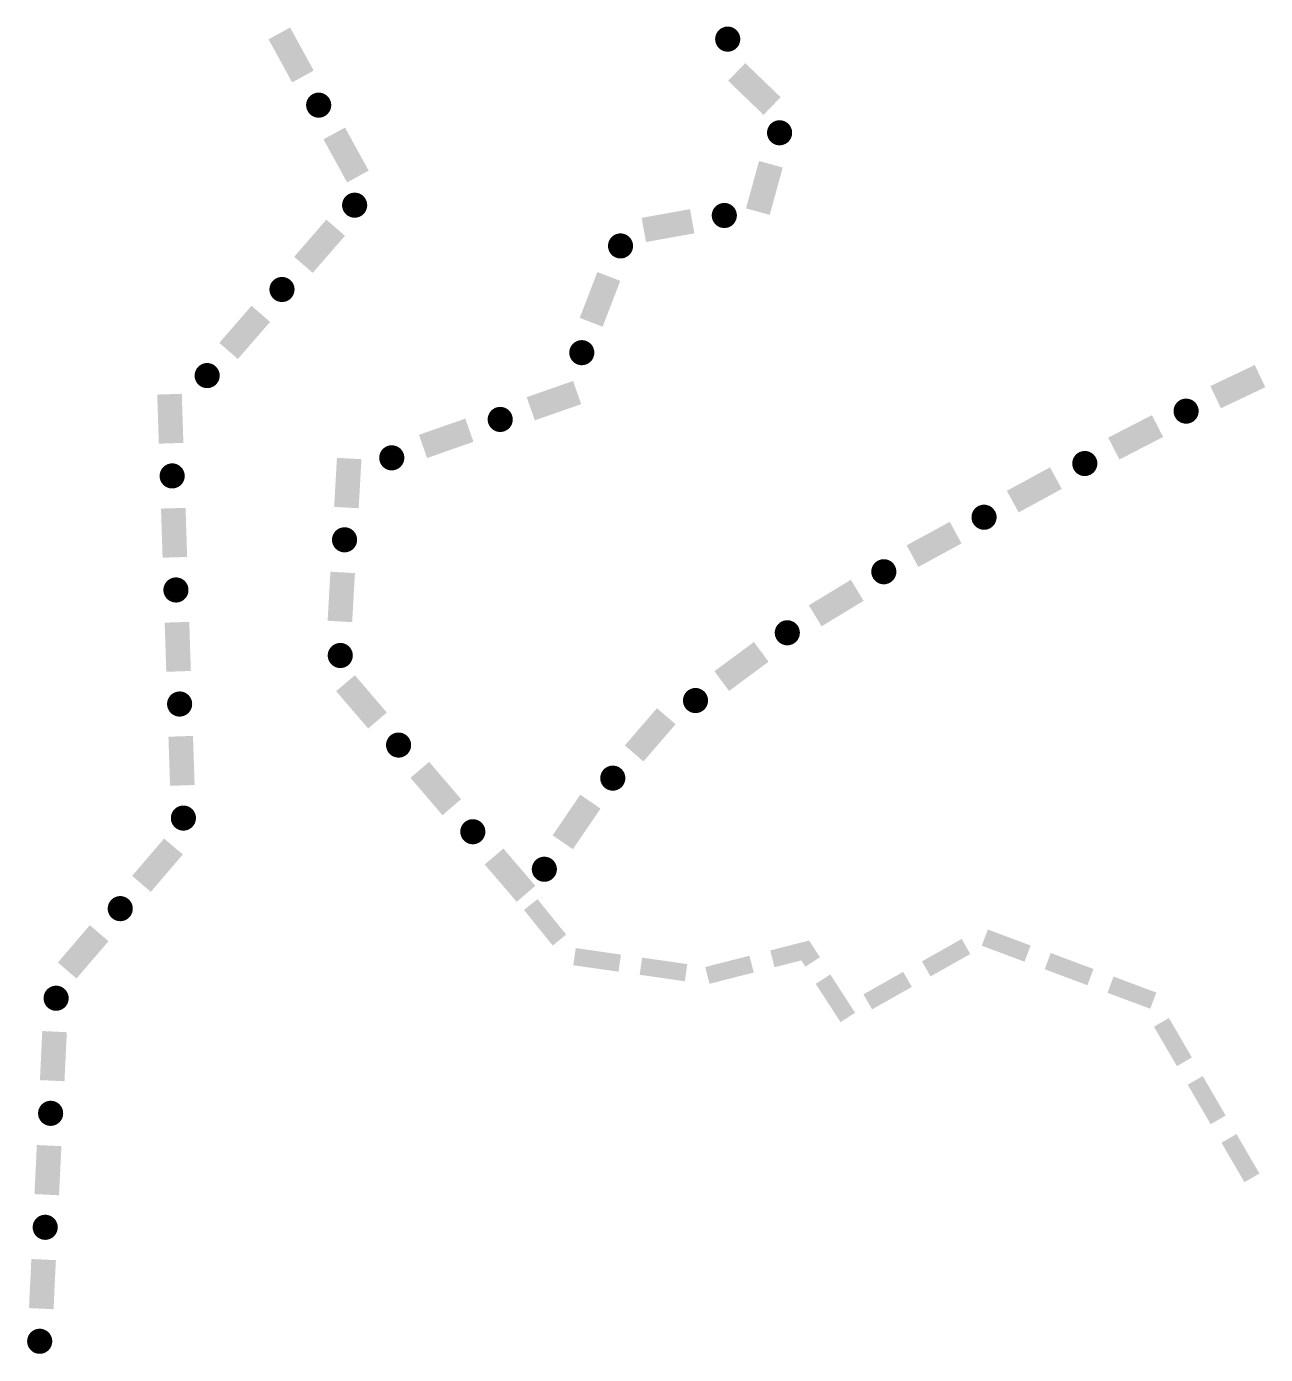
# Model space of a CAD drawing. Extents: x 587451 to 600081, y 7506605 to 7515945.
# Drawn here: x 588231 to 590076, y 7510488 to 7512466 of the extents above; entities that cross this region are included whole.
import ezdxf

# ---------------------------------------------------------------- set-up
doc = ezdxf.new("R2010")
doc.units = 0
doc.header["$LTSCALE"] = 280
doc.header["$MEASUREMENT"] = 0
for name, color, linetype in [('ESTACAO', 5, 'CONTINUOUS'), ('LIMITE-BACIA', 3, 'CONTINUOUS'), ('LIMITE-PROJETO', 1, 'CONTINUOUS')]:
    doc.layers.add(name, color=color, linetype=linetype)

# ---------------------------------------------------------------- blocks, each defined once
blk = doc.blocks.new('1')
at = {"layer": 'LIMITE-PROJETO'}
blk.add_solid([(-36.6, -18.3), (-36.6, 18.3), (36.6, -18.3), (36.6, 18.3)], dxfattribs=at)
blk = doc.blocks.new('1Q')
at = {"layer": 'LIMITE-PROJETO', "const_width": 18.7}
blk.add_lwpolyline([(-94.6, 0, 1), (-75.9, 0, 1)], format="xyb", close=True, dxfattribs=at)
at = {"layer": 'ESTACAO'}
blk.add_blockref('1', (0, 0), dxfattribs=at)
blk = doc.blocks.new('2Q')
at = {"layer": 'LIMITE-BACIA'}
blk.add_solid([(-34, -12.9), (-34, 12.9), (34, -12.9), (34, 12.9)], dxfattribs=at)

msp = doc.modelspace()

# ---------------------------------------------------------------- linework, layer by layer
at = {"layer": 'LIMITE-BACIA'}
for points in [[(589344.9, 7511064.5), (589338.5, 7511089.5), (589410.9, 7511081.3), (589396.4, 7511104.3)], [(589374.8, 7511090.3), (589396.4, 7511104.3), (589390.9, 7511065.3), (589412.6, 7511079.4)]]:
    msp.add_solid(points, dxfattribs=at)
at = {"layer": 'LIMITE-PROJETO', "const_width": 18.7}
for points in [[(589268.4, 7512453.6, 1), (589281.9, 7512440.6, 1)], [(588723.9, 7512191.5, 1), (588714.9, 7512207.9, 1)], [(589118.9, 7512147.7, 1), (589112.1, 7512130.3, 1)], [(589066.6, 7511983.1, 1), (589049, 7511976.9, 1)], [(588775.2, 7511832.7, 1), (588774.2, 7511814, 1)], [(588691.9, 7511536, 1), (588704.1, 7511521.8, 1)], [(588268.6, 7511011.2, 1), (588280.8, 7511025.4, 1)]]:
    msp.add_lwpolyline(points, format="xyb", close=True, dxfattribs=at)

# ---------------------------------------------------------------- block references
at = {"layer": 'ESTACAO'}
for name, p, rotation in [('1Q', (588624.8, 7512423.5), 118.758629325582), ('1', (589314.9, 7512372.8), 316.0746541646815), ('1Q', (589329.8, 7512225.4), 254.6031623236664), ('1', (588706.6, 7512274.5), 118.758629325582), ('1Q', (589186.2, 7512169.3), 190.2051821413903), ('1Q', (588667.1, 7512138.5), 49.00315479781134), ('1', (589084.9, 7512059.4), 248.9575204461721), ('1Q', (588555.6, 7512010.2), 49.00315479781134), ('1Q', (590035.1, 7511929.4), 25.35250520162708), ('1', (589016.3, 7511908.5), 199.2776765420852), ('1Q', (588444.8, 7511881.6), 91.86897535647465), ('1Q', (588855.8, 7511852.4), 199.2776765420852), ('1Q', (589882.9, 7511853.9), 27.24362360005487), ('1', (588709.2, 7511785.8), 266.7375048784452), ('1Q', (589731.9, 7511775.6), 28.55380547543013), ('1Q', (588450.4, 7511711.7), 91.86897535647465), ('1Q', (588699.5, 7511616.1), 266.7375048784452), ('1Q', (589582.6, 7511694.4), 28.55380547543013), ('1Q', (589436.8, 7511607), 31.27611980300034), ('1Q', (588455.9, 7511541.8), 91.86897535647465), ('1Q', (589295.7, 7511512.5), 36.50183745596465), ('1', (588729.6, 7511459.8), 310.5890151076931), ('1Q', (589159.7, 7511410.7), 49.20886034289882), ('1Q', (588840.3, 7511330.7), 310.5890151076931), ('1Q', (588461.5, 7511371.9), 91.86897535647465), ('1Q', (589050, 7511280.9), 55.7238919038811), ('1Q', (588950.9, 7511201.6), 310.5890151076931), ('1Q', (588425.7, 7511216.5), 49.40378737199268), ('1', (588315, 7511087.4), 49.40378737199268), ('1Q', (588270.6, 7510932), 87.25138143364079), ('1Q', (588262.5, 7510762.2), 87.25138143364079), ('1Q', (588254.3, 7510592.4), 87.25138143364079)]:
    msp.add_blockref(name, p, dxfattribs=dict(at, rotation=rotation))
at = {"layer": 'LIMITE-BACIA'}
for p, rotation in [((589003.1, 7511131.4), 308.9846820316283), ((589600.5, 7511078.7), 29.45101291354567), ((589690, 7511096.7), 339.4770921882409), ((589080.6, 7511075.4), 351.8438007404457), ((589783.7, 7511061.7), 339.4770921882409), ((589179.5, 7511061.2), 351.8438007404457), ((589277.8, 7511060.7), 14.30677075178716), ((589435.6, 7511018.2), 302.9622711157604), ((589513.4, 7511029.6), 29.45101291354567), ((589877.3, 7511026.6), 339.4770921882409), ((589938.4, 7510953), 300.1886422589678), ((589988.7, 7510866.5), 300.1886422589678), ((590039, 7510780.1), 300.1886422589678)]:
    msp.add_blockref('2Q', p, dxfattribs=dict(at, rotation=rotation))

doc.saveas('drawing.dxf')
